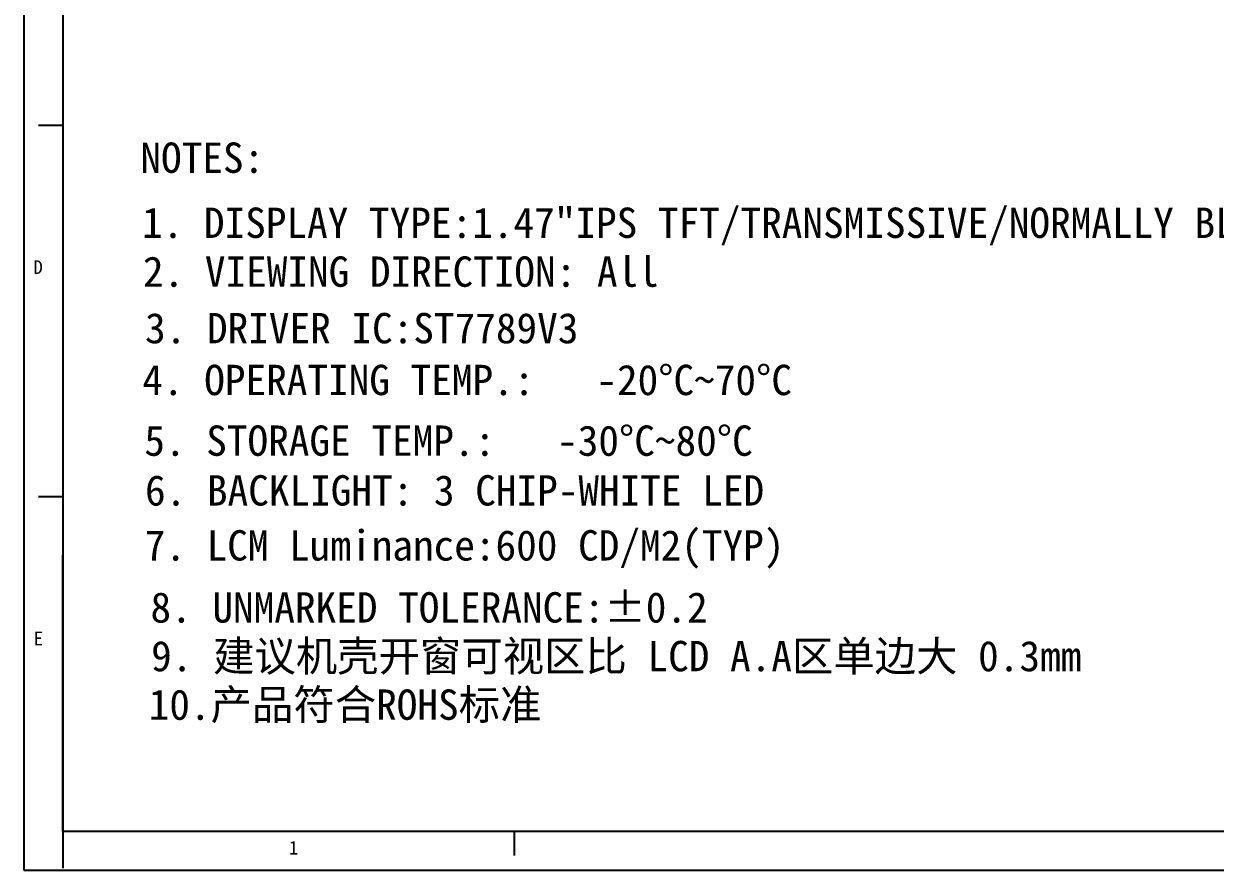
# Model space of a CAD drawing. Header units: inches. Extents: x 3998 to 4235, y -1783 to -1623.
# Drawn here: x 3998.2 to 4082.4, y -1783.4 to -1723.6 of the extents above; entities that cross this region are included whole.
import ezdxf

# ---------------------------------------------------------------- set-up
doc = ezdxf.new("R2010")
doc.units = ezdxf.units.IN
doc.header["$LTSCALE"] = 0.2
doc.header["$MEASUREMENT"] = 0
doc.layers.add('图框', color=7, linetype='Continuous')
doc.styles.add('宋体', font='SimSun.ttf')

msp = doc.modelspace()

# ---------------------------------------------------------------- linework, layer by layer
at = {"color": 7, "linetype": 'Continuous'}
for p, q in [((3998.224, -1623.252), (3998.224, -1783.43)), ((3998.224, -1783.43), (4234.598, -1783.43))]:
    msp.add_line(p, q, dxfattribs=at)
at = {"linetype": 'Continuous'}
for p, q in [((4000.986, -1652.063), (4000.986, -1783.28)), ((4000.986, -1730.793), (3999.26, -1730.793)), ((4000.986, -1757.036), (3999.26, -1757.036)), ((4000.986, -1780.667), (4231.836, -1780.667)), ((4032.872, -1780.667), (4032.872, -1782.394))]:
    msp.add_line(p, q, dxfattribs=at)
at = {"color": 4, "linetype": 'Continuous'}
msp.add_line((4000.986, -1780.667), (4000.986, -1761.163), dxfattribs=at)

# ---------------------------------------------------------------- texts
at = {"color": 4, "linetype": 'Continuous', "style": '宋体'}
for s, p in [('D', (3998.908, -1741.293)), ('E', (3998.925, -1767.54)), ('1', (4016.959, -1782.325))]:
    msp.add_text(s, height=0.967, dxfattribs=at).set_placement(p)
at = {"color": 7, "insert": (4006.788, -1744.05), "char_height": 2.14362, "width": 57.68579, "attachment_point": 1, "style": '宋体'}
msp.add_mtext('3. DRIVER IC:ST7789V3', dxfattribs=at)
at = {"layer": '图框', "style": '宋体'}
for s, height, p in [('NOTES:', 2.1436, (4006.462, -1734.147)), ('1. DISPLAY TYPE:1.47"IPS TFT/TRANSMISSIVE/NORMALLY BLACK', 2.14362, (4006.574, -1738.747)), ('2. VIEWING DIRECTION: All', 2.14362, (4006.639, -1742.197)), ('4. OPERATING TEMP.:   -20%%DC~70%%DC', 2.14362, (4006.595, -1749.855)), ('5. STORAGE TEMP.:   -30%%DC~80%%DC', 2.14362, (4006.739, -1754.144)), ('6. BACKLIGHT: 3 CHIP-WHITE LED', 2.14362, (4006.787, -1757.66)), ('7. LCM Luminance:600 CD/M2(TYP)', 2.14362, (4006.763, -1761.545)), ('8. UNMARKED TOLERANCE:%%P0.2', 2.14362, (4007.173, -1765.929))]:
    msp.add_text(s, height=height, dxfattribs=at).set_placement(p)
at = {"layer": '图框', "color": 1, "style": '宋体'}
msp.add_text('9. 建议机壳开窗可视区比 LCD A.A区单边大 0.3mm', height=2.14362, dxfattribs=at).set_placement((4007.221, -1769.37))
at = {"layer": '图框', "insert": (4007.047, -1770.659), "char_height": 2.14362, "width": 57.68579, "attachment_point": 1, "style": '宋体'}
msp.add_mtext('10.产品符合ROHS标准', dxfattribs=at)

doc.saveas('drawing.dxf')
